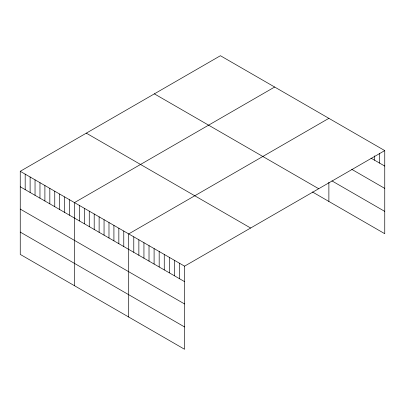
<?xml version="1.0" encoding="UTF-8"?>
<svg xmlns="http://www.w3.org/2000/svg" width="405" height="405" viewBox="0 0 405 405"><rect width="100%" height="100%" fill="white"/><g stroke="black" fill="none" stroke-linecap="round" stroke-linejoin="round"><path stroke-width="0.61" d="M20.25 171.295L184.574 266.166L184.574 349.277L20.25 254.406L20.25 171.295L220.426 55.723L384.75 150.594L384.75 233.705L312.447 191.965M274.651 87.029L74.48 202.601L74.48 285.712M328.88 118.336L128.704 233.908L128.704 317.019M184.574 266.166L384.75 150.594M371.036 158.152L384.75 166.07M351.737 169.331L384.75 188.391M331.928 180.888L384.75 211.39M154.366 93.859L318.695 188.73M86.305 133.154L250.634 228.025M20.25 186.771L184.574 281.642M20.25 209.091L184.574 303.963M20.25 232.085L184.574 326.957M379.672 153.232L379.672 163.139M374.59 155.874L374.59 160.208M328.88 182.23L328.88 201.452M179.496 263.23L179.496 278.711M174.418 260.299L174.418 275.775M169.336 257.367L169.336 272.843M164.258 254.436L164.258 269.912M159.18 251.5L159.18 266.981M154.097 248.569L154.097 264.045M149.02 245.638L149.02 261.114M143.942 242.706L143.942 258.182M138.864 239.775L138.864 255.251M133.782 236.839L133.782 252.315M123.773 231.063L123.773 246.539M118.842 228.218L118.842 243.694M113.916 225.367L113.916 240.848M108.986 222.522L108.986 237.998M104.055 219.677L104.055 235.153M99.124 216.832L99.124 232.308M94.198 213.987L94.198 229.463M89.267 211.137L89.267 226.618M84.336 208.291L84.336 223.768M79.405 205.446L79.405 220.922M69.549 199.756L69.549 215.232M64.618 196.906L64.618 212.387M59.687 194.061L59.687 209.537M54.756 191.216L54.756 206.692M49.83 188.371L49.83 203.847M44.899 185.525L44.899 201.001M39.968 182.675L39.968 198.156M35.038 179.83L35.038 195.306M30.112 176.985L30.112 192.461M25.181 174.14L25.181 189.616"/></g></svg>
